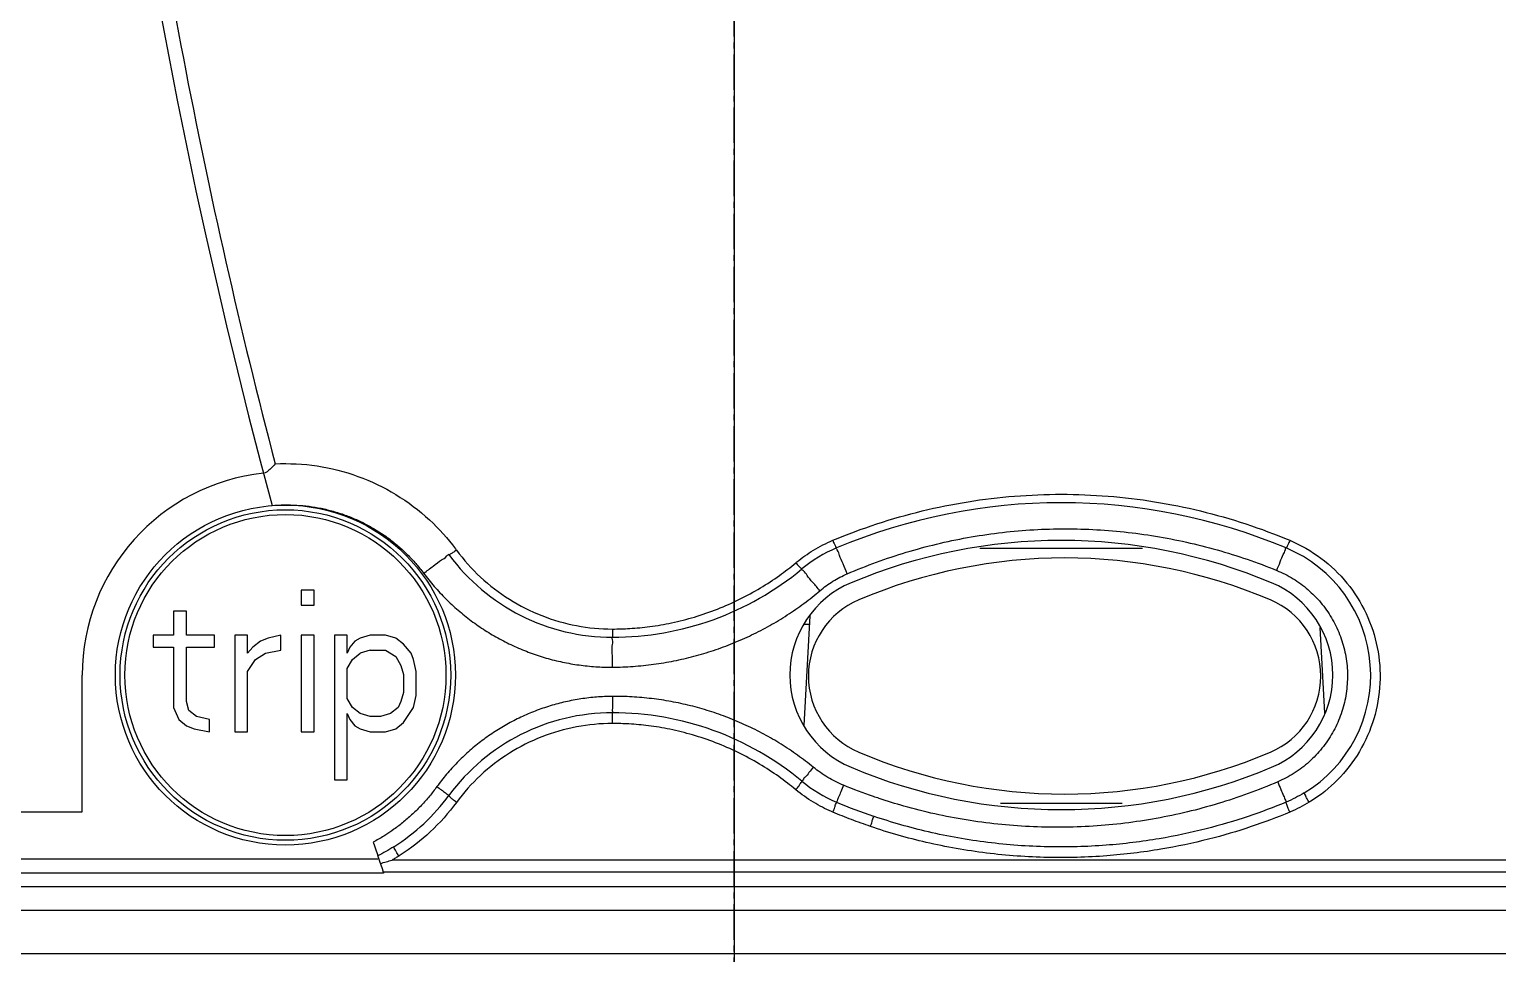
# Model space of a CAD drawing. Header units: millimetres. Extents: x 0 to 6325, y 0 to 4472.
# Drawn here: x 3797.66 to 3828.76, y 3307.3 to 3326.87 of the extents above; entities that cross this region are included whole.
import ezdxf

# ---------------------------------------------------------------- set-up
doc = ezdxf.new("R2010")
doc.units = ezdxf.units.MM
doc.linetypes.add('AXES2', pattern=[1.125, 0.75, -0.125, 0.125, -0.125])
doc.layers.add('AXE', color=80, linetype='AXES2')
doc.layers.add('THIET BI', color=2, linetype='Continuous')

# ---------------------------------------------------------------- blocks, each defined once
blk = doc.blocks.new('dfdfdfd')
for p, q in [((2712841.248, 167912.975), (2712837.804, 167912.975)), ((2712823.703, 167912.096), (2712823.433, 167912.096)), ((2712823.433, 167912.096), (2712823.433, 167911.777)), ((2712823.703, 167911.777), (2712823.703, 167912.096)), ((2712823.433, 167911.777), (2712823.703, 167911.777)), ((2712821, 167911.649), (2712820.73, 167911.649)), ((2712820.73, 167911.649), (2712820.73, 167911.139)), ((2712821, 167911.139), (2712821, 167911.649)), ((2712834.083, 167909.225), (2712834.205, 167911.551)), ((2712834.195, 167911.37), (2712834.084, 167911.37)), ((2712820.73, 167911.139), (2712820.297, 167911.139)), ((2712820.297, 167911.139), (2712820.297, 167910.883)), ((2712821.595, 167911.139), (2712821, 167911.139)), ((2712821.595, 167910.883), (2712821.595, 167911.139)), ((2712822.297, 167911.139), (2712822.027, 167911.139)), ((2712822.027, 167911.139), (2712822.027, 167909.096)), ((2712822.297, 167910.756), (2712822.297, 167911.139)), ((2712822.73, 167911.075), (2712822.568, 167911.011)), ((2712823, 167911.139), (2712822.73, 167911.075)), ((2712823, 167910.82), (2712823, 167911.139)), ((2712823.703, 167911.139), (2712823.433, 167911.139)), ((2712823.433, 167911.139), (2712823.433, 167909.096)), ((2712823.703, 167909.096), (2712823.703, 167911.139)), ((2712824.406, 167911.139), (2712824.135, 167911.139)), ((2712824.135, 167911.139), (2712824.135, 167908.075)), ((2712824.406, 167910.756), (2712824.406, 167911.139)), ((2712824.676, 167911.075), (2712824.568, 167911.011)), ((2712824.892, 167911.139), (2712824.676, 167911.075)), ((2712825.216, 167911.139), (2712824.892, 167911.139)), ((2712825.433, 167911.075), (2712825.216, 167911.139)), ((2712825.595, 167910.947), (2712825.433, 167911.075)), ((2712830.021, 167911.271), (2712830.021, 167911.096)), ((2712845.001, 167911.301), (2712845.096, 167909.492)), ((2712820.297, 167910.883), (2712820.73, 167910.883)), ((2712820.73, 167910.883), (2712820.73, 167909.607)), ((2712821, 167910.883), (2712821.595, 167910.883)), ((2712821, 167909.735), (2712821, 167910.883)), ((2712822.406, 167910.883), (2712822.297, 167910.756)), ((2712822.568, 167911.011), (2712822.406, 167910.883)), ((2712822.46, 167910.628), (2712822.676, 167910.756)), ((2712822.676, 167910.756), (2712823, 167910.82)), ((2712824.46, 167910.883), (2712824.406, 167910.756)), ((2712824.568, 167911.011), (2712824.46, 167910.883)), ((2712824.514, 167910.628), (2712824.676, 167910.756)), ((2712824.892, 167910.82), (2712824.676, 167910.756)), ((2712824.892, 167910.82), (2712825.216, 167910.82)), ((2712825.216, 167910.82), (2712825.433, 167910.692)), ((2712825.757, 167910.756), (2712825.595, 167910.947)), ((2712825.811, 167910.628), (2712825.757, 167910.756)), ((2712822.297, 167910.373), (2712822.46, 167910.628)), ((2712824.406, 167910.437), (2712824.514, 167910.628)), ((2712824.406, 167909.798), (2712824.406, 167910.437)), ((2712825.433, 167910.692), (2712825.541, 167910.501)), ((2712825.541, 167910.501), (2712825.595, 167910.309)), ((2712825.865, 167910.373), (2712825.811, 167910.628)), ((2712818.796, 167907.396), (2712818.796, 167910.296)), ((2712822.297, 167909.096), (2712822.297, 167910.373)), ((2712825.595, 167910.309), (2712825.595, 167909.926)), ((2712825.865, 167909.862), (2712825.865, 167910.373)), ((2712824.514, 167909.607), (2712824.406, 167909.798)), ((2712825.595, 167909.926), (2712825.541, 167909.735)), ((2712825.811, 167909.607), (2712825.865, 167909.862)), ((2712820.73, 167909.607), (2712820.838, 167909.352)), ((2712821.054, 167909.543), (2712821, 167909.735)), ((2712821.216, 167909.415), (2712821.054, 167909.543)), ((2712824.676, 167909.479), (2712824.514, 167909.607)), ((2712825.487, 167909.607), (2712825.324, 167909.479)), ((2712825.541, 167909.735), (2712825.487, 167909.607)), ((2712825.595, 167909.288), (2712825.811, 167909.607)), ((2712830.021, 167909.27), (2712830.021, 167909.496)), ((2712820.838, 167909.352), (2712821, 167909.224)), ((2712821, 167909.224), (2712821.162, 167909.16)), ((2712821.487, 167909.352), (2712821.216, 167909.415)), ((2712821.487, 167909.096), (2712821.487, 167909.352)), ((2712824.406, 167909.479), (2712824.46, 167909.352)), ((2712824.406, 167908.075), (2712824.406, 167909.479)), ((2712824.46, 167909.352), (2712824.568, 167909.224)), ((2712824.568, 167909.224), (2712824.676, 167909.16)), ((2712824.892, 167909.415), (2712824.676, 167909.479)), ((2712825.108, 167909.415), (2712824.892, 167909.415)), ((2712825.324, 167909.479), (2712825.108, 167909.415)), ((2712825.433, 167909.16), (2712825.595, 167909.288)), ((2712821.162, 167909.16), (2712821.487, 167909.096)), ((2712822.027, 167909.096), (2712822.297, 167909.096)), ((2712823.433, 167909.096), (2712823.703, 167909.096)), ((2712824.676, 167909.16), (2712824.892, 167909.096)), ((2712824.892, 167909.096), (2712825.216, 167909.096)), ((2712825.216, 167909.096), (2712825.433, 167909.16)), ((2712824.135, 167908.075), (2712824.406, 167908.075)), ((2712787.071, 167907.396), (2712818.796, 167907.396)), ((2712840.813, 167907.575), (2712838.239, 167907.575)), ((2712825.053, 167906.398), (2712787.072, 167906.398)), ((2712877.073, 167906.376), (2712825.356, 167906.376)), ((2712825.177, 167906.098), (2712787.118, 167906.098)), ((2712877.073, 167906.12), (2712825.17, 167906.12)), ((2712825.17, 167906.12), (2712825.177, 167906.098)), ((2712787.249, 167905.817), (2712877.376, 167905.817)), ((2712788.168, 167905.318), (2712877.375, 167905.318)), ((2712745.346, 167904.396), (2712884.946, 167904.396))]:
    blk.add_line(p, q)
for centre, radius in [((2712823.096, 167910.296), 3.6), ((2712823.096, 167910.296), 3.5), ((2712823.097, 167910.296), 3.4)]:
    blk.add_circle(centre, radius)
for centre, radius, start, end in [((2712949.296, 167947.996), 131, 167.74789, 195.0927), ((2712823.096, 167910.296), 4.3, 96.1943, 180), ((2712839.526, 167901.646), 12.3, 67.2271, 112.7729), ((2712835.895, 167910.296), 2.919, 112.7729, 129.6671), ((2712839.526, 167901.646), 11.5, 67.2271, 112.7729), ((2712843.158, 167910.296), 2.919, 301.2321, 67.2271), ((2712830.021, 167915.396), 4.3, 216.3718, 270), ((2712839.596, 167901.625), 11.15, 66.9971, 113.0029), ((2712830.021, 167917.38), 6.284, 270, 309.6671), ((2712835.895, 167910.296), 2.119, 112.7729, 247.2271), ((2712843.158, 167910.296), 2.119, 292.7729, 67.2271), ((2712835.924, 167910.275), 1.753, 113.0029, 246.9971), ((2712843.268, 167910.275), 1.753, 293.0029, 66.9971), ((2712830.021, 167905.196), 4.3, 90, 143.6282), ((2712830.021, 167903.213), 6.284, 50.3329, 90), ((2712839.596, 167918.925), 11.15, 246.9971, 293.0029), ((2712839.526, 167918.946), 11.5, 247.2271, 292.7729), ((2712835.895, 167910.296), 2.919, 230.3329, 247.2271), ((2712823.096, 167910.296), 4.3, 302.27, 323.6282), ((2712839.526, 167918.946), 12.3, 247.2271, 251.1412), ((2712949.296, 167947.996), 131, 198.34937, 198.64294)]:
    blk.add_arc(centre, radius, start, end)
for points, knots in [([(2712821.522, 167975.54), (2712820.907, 167972.677), (2712819.869, 167966.919), (2712818.896, 167958.208), (2712818.507, 167949.469), (2712818.701, 167940.725), (2712819.479, 167932.003), (2712820.841, 167923.329), (2712822.137, 167917.609), (2712822.882, 167914.769)], [0, 0, 0, 0, 8.784619, 17.538219, 26.275587, 35.009909, 43.755075, 52.525371, 61.333757, 61.333757, 61.333757, 61.333757]), ([(2712822.882, 167914.769), (2712823.177, 167914.783), (2712823.774, 167914.753), (2712824.641, 167914.532), (2712825.451, 167914.143), (2712826.149, 167913.617), (2712826.534, 167913.19), (2712826.698, 167912.971)], [0, 0, 0, 0, 0.88722, 1.778182, 2.66895, 3.562949, 4.38389, 4.38389, 4.38389, 4.38389]), ([(2712822.882, 167914.769), (2712822.85, 167914.736), (2712822.794, 167914.677), (2712822.721, 167914.61), (2712822.675, 167914.576), (2712822.655, 167914.574)], [0, 0, 0, 0, 0.1385935, 0.241239, 0.3015155, 0.3015155, 0.3015155, 0.3015155]), ([(2712822.806, 167913.886), (2712822.896, 167913.894), (2712823.073, 167913.903), (2712823.337, 167913.897), (2712823.597, 167913.873), (2712823.855, 167913.83), (2712824.11, 167913.768), (2712824.359, 167913.688), (2712824.602, 167913.59), (2712824.838, 167913.474), (2712825.065, 167913.342), (2712825.282, 167913.194), (2712825.487, 167913.03), (2712825.68, 167912.851), (2712825.86, 167912.659), (2712825.97, 167912.522), (2712826.023, 167912.452)], [0, 0, 0, 0, 0.269793, 0.530879, 0.792147, 1.053598, 1.315232, 1.577048, 1.839046, 2.101224, 2.36358, 2.626111, 2.888815, 3.151687, 3.414724, 3.67792, 3.67792, 3.67792, 3.67792]), ([(2712834.688, 167913.149), (2712835.299, 167913.405), (2712836.564, 167913.822), (2712838.532, 167914.137), (2712840.522, 167914.137), (2712842.49, 167913.822), (2712843.753, 167913.405), (2712844.365, 167913.149)], [0, 0, 0, 0, 1.990472, 3.973668, 5.954454, 7.93729, 9.926485, 9.926485, 9.926485, 9.926485]), ([(2712834.995, 167912.441), (2712835.198, 167912.528), (2712835.61, 167912.692), (2712836.242, 167912.902), (2712836.885, 167913.076), (2712837.537, 167913.213), (2712838.196, 167913.313), (2712838.86, 167913.375), (2712839.526, 167913.399), (2712840.193, 167913.385), (2712840.859, 167913.333), (2712841.521, 167913.244), (2712842.177, 167913.117), (2712842.825, 167912.953), (2712843.464, 167912.753), (2712843.881, 167912.596), (2712844.087, 167912.511)], [0, 0, 0, 0, 0.664839, 1.330024, 1.995534, 2.661364, 3.3275, 3.993935, 4.660663, 5.327681, 5.994988, 6.662585, 7.330478, 7.998669, 8.667178, 9.336012, 9.336012, 9.336012, 9.336012]), ([(2712826.72, 167912.941), (2712826.694, 167912.923), (2712826.647, 167912.888), (2712826.602, 167912.867), (2712826.564, 167912.839), (2712826.559, 167912.846)], [0, 0, 0, 0, 0.0940344, 0.1619074, 0.1880515, 0.1880515, 0.1880515, 0.1880515]), ([(2712826.72, 167912.941), (2712826.871, 167912.736), (2712827.214, 167912.351), (2712827.826, 167911.88), (2712828.516, 167911.532), (2712829.256, 167911.319), (2712829.767, 167911.271), (2712830.021, 167911.271)], [0, 0, 0, 0, 0.766129, 1.53478, 2.304087, 3.070477, 3.832737, 3.832737, 3.832737, 3.832737]), ([(2712833.926, 167912.691), (2712834.038, 167912.782), (2712834.281, 167912.954), (2712834.547, 167913.089), (2712834.688, 167913.149)], [0, 0, 0, 0, 0.4312512, 0.8906754, 0.8906754, 0.8906754, 0.8906754]), ([(2712834.688, 167913.149), (2712834.7, 167913.121), (2712834.719, 167913.067), (2712834.748, 167913.031), (2712834.758, 167912.984), (2712834.765, 167912.987)], [0, 0, 0, 0, 0.0906839, 0.1552832, 0.1789866, 0.1789866, 0.1789866, 0.1789866]), ([(2712834.995, 167912.441), (2712834.965, 167912.51), (2712834.915, 167912.636), (2712834.824, 167912.813), (2712834.816, 167912.908), (2712834.751, 167912.982), (2712834.765, 167912.987)], [0, 0, 0, 0, 0.2269262, 0.4193045, 0.5478502, 0.5930232, 0.5930232, 0.5930232, 0.5930232]), ([(2712844.087, 167912.511), (2712844.112, 167912.572), (2712844.16, 167912.68), (2712844.215, 167912.845), (2712844.269, 167912.907), (2712844.275, 167912.993), (2712844.287, 167912.987)], [0, 0, 0, 0, 0.1977162, 0.3653315, 0.4773304, 0.5166841, 0.5166841, 0.5166841, 0.5166841]), ([(2712844.365, 167913.149), (2712844.353, 167913.121), (2712844.333, 167913.067), (2712844.305, 167913.031), (2712844.295, 167912.984), (2712844.287, 167912.987)], [0, 0, 0, 0, 0.090702, 0.1553189, 0.1790309, 0.1790309, 0.1790309, 0.1790309]), ([(2712844.365, 167913.149), (2712844.598, 167913.05), (2712845.044, 167912.795), (2712845.598, 167912.263), (2712846.007, 167911.613), (2712846.247, 167910.885), (2712846.304, 167910.119), (2712846.174, 167909.363), (2712845.865, 167908.66), (2712845.404, 167908.063), (2712845.014, 167907.751), (2712844.81, 167907.623)], [0, 0, 0, 0, 0.760758, 1.522382, 2.282408, 3.04176, 3.801312, 4.561163, 5.321386, 6.082522, 6.803665, 6.803665, 6.803665, 6.803665]), ([(2712826.023, 167912.452), (2712826.091, 167912.503), (2712826.215, 167912.59), (2712826.384, 167912.736), (2712826.486, 167912.769), (2712826.548, 167912.86), (2712826.559, 167912.846)], [0, 0, 0, 0, 0.2544756, 0.4702093, 0.61436, 0.665006, 0.665006, 0.665006, 0.665006]), ([(2712830.021, 167911.271), (2712830.144, 167911.271), (2712830.408, 167911.279), (2712830.828, 167911.32), (2712831.286, 167911.398), (2712831.764, 167911.519), (2712832.247, 167911.686), (2712832.715, 167911.893), (2712833.153, 167912.133), (2712833.549, 167912.393), (2712833.792, 167912.58), (2712833.904, 167912.673)], [0, 0, 0, 0, 0.368519, 0.793953, 1.262613, 1.760786, 2.274687, 2.790501, 3.294466, 3.772945, 4.211294, 4.211294, 4.211294, 4.211294]), ([(2712833.904, 167912.673), (2712833.924, 167912.65), (2712833.96, 167912.604), (2712833.998, 167912.576), (2712834.025, 167912.538), (2712834.032, 167912.543)], [0, 0, 0, 0, 0.0921415, 0.1581802, 0.183074, 0.183074, 0.183074, 0.183074]), ([(2712826.023, 167912.452), (2712826.095, 167912.356), (2712826.245, 167912.171), (2712826.489, 167911.909), (2712826.751, 167911.665), (2712827.03, 167911.441), (2712827.323, 167911.238), (2712827.631, 167911.057), (2712827.95, 167910.898), (2712828.28, 167910.763), (2712828.618, 167910.652), (2712828.963, 167910.566), (2712829.313, 167910.505), (2712829.666, 167910.469), (2712829.903, 167910.462), (2712830.021, 167910.463)], [0, 0, 0, 0, 0.357884, 0.71578, 1.073243, 1.430421, 1.787273, 2.143818, 2.500055, 2.855988, 3.211617, 3.566944, 3.921968, 4.276687, 4.63106, 4.63106, 4.63106, 4.63106]), ([(2712834.415, 167912.081), (2712834.365, 167912.14), (2712834.28, 167912.247), (2712834.14, 167912.392), (2712834.105, 167912.481), (2712834.02, 167912.533), (2712834.032, 167912.543)], [0, 0, 0, 0, 0.2294977, 0.4240561, 0.5540582, 0.5997411, 0.5997411, 0.5997411, 0.5997411]), ([(2712834.415, 167912.081), (2712834.458, 167912.118), (2712834.548, 167912.189), (2712834.69, 167912.284), (2712834.839, 167912.369), (2712834.942, 167912.418), (2712834.995, 167912.441)], [0, 0, 0, 0, 0.170985, 0.3420765, 0.5132974, 0.6846449, 0.6846449, 0.6846449, 0.6846449]), ([(2712844.087, 167912.511), (2712844.147, 167912.487), (2712844.265, 167912.433), (2712844.435, 167912.337), (2712844.597, 167912.229), (2712844.75, 167912.108), (2712844.892, 167911.974), (2712845.024, 167911.83), (2712845.143, 167911.675), (2712845.25, 167911.511), (2712845.342, 167911.338), (2712845.421, 167911.159), (2712845.485, 167910.974), (2712845.534, 167910.784), (2712845.568, 167910.59), (2712845.586, 167910.395), (2712845.587, 167910.198), (2712845.573, 167910.002), (2712845.543, 167909.807), (2712845.498, 167909.615), (2712845.437, 167909.427), (2712845.361, 167909.245), (2712845.27, 167909.07), (2712845.166, 167908.902), (2712845.048, 167908.743), (2712844.918, 167908.594), (2712844.775, 167908.456), (2712844.622, 167908.33), (2712844.46, 167908.216), (2712844.288, 167908.116), (2712844.169, 167908.059), (2712844.108, 167908.033)], [0, 0, 0, 0, 0.194413, 0.388948, 0.583628, 0.778452, 0.97342, 1.168534, 1.363795, 1.559204, 1.754761, 1.950466, 2.146321, 2.342326, 2.538481, 2.734787, 2.931243, 3.12785, 3.324608, 3.521516, 3.718574, 3.915782, 4.113139, 4.310645, 4.5083, 4.706102, 4.90405, 5.102145, 5.300383, 5.498768, 5.697296, 5.697296, 5.697296, 5.697296]), ([(2712830.021, 167910.463), (2712830.167, 167910.464), (2712830.458, 167910.475), (2712830.894, 167910.519), (2712831.324, 167910.591), (2712831.749, 167910.689), (2712832.166, 167910.814), (2712832.574, 167910.965), (2712832.971, 167911.14), (2712833.355, 167911.34), (2712833.725, 167911.564), (2712834.08, 167911.81), (2712834.305, 167911.989), (2712834.415, 167912.081)], [0, 0, 0, 0, 0.43786, 0.875016, 1.311453, 1.747179, 2.182189, 2.616494, 3.050081, 3.482966, 3.915106, 4.346561, 4.777164, 4.777164, 4.777164, 4.777164]), ([(2712830.021, 167910.463), (2712830.02, 167910.544), (2712830.024, 167910.688), (2712830.007, 167910.9), (2712830.04, 167910.996), (2712830.005, 167911.096), (2712830.021, 167911.096)], [0, 0, 0, 0, 0.2424574, 0.4480027, 0.5853451, 0.6335928, 0.6335928, 0.6335928, 0.6335928]), ([(2712830.021, 167909.843), (2712829.909, 167909.842), (2712829.687, 167909.833), (2712829.354, 167909.794), (2712829.026, 167909.732), (2712828.703, 167909.647), (2712828.387, 167909.538), (2712828.08, 167909.407), (2712827.783, 167909.254), (2712827.498, 167909.081), (2712827.227, 167908.887), (2712826.97, 167908.675), (2712826.729, 167908.445), (2712826.506, 167908.198), (2712826.369, 167908.023), (2712826.304, 167907.933)], [0, 0, 0, 0, 0.334124, 0.668413, 1.002442, 1.336342, 1.670071, 2.003642, 2.337052, 2.6703, 3.003386, 3.336311, 3.669072, 4.001668, 4.334059, 4.334059, 4.334059, 4.334059]), ([(2712830.021, 167909.843), (2712830.021, 167909.799), (2712830.019, 167909.72), (2712830.028, 167909.604), (2712830.011, 167909.551), (2712830.03, 167909.496), (2712830.021, 167909.496)], [0, 0, 0, 0, 0.1327773, 0.2453404, 0.3205534, 0.3469758, 0.3469758, 0.3469758, 0.3469758]), ([(2712834.275, 167908.343), (2712834.166, 167908.431), (2712833.943, 167908.602), (2712833.594, 167908.835), (2712833.231, 167909.047), (2712832.856, 167909.234), (2712832.47, 167909.398), (2712832.075, 167909.537), (2712831.673, 167909.651), (2712831.265, 167909.739), (2712830.852, 167909.801), (2712830.437, 167909.838), (2712830.159, 167909.844), (2712830.021, 167909.843)], [0, 0, 0, 0, 0.420671, 0.840867, 1.260576, 1.679809, 2.098563, 2.516852, 2.934669, 3.352033, 3.768913, 4.185369, 4.601256, 4.601256, 4.601256, 4.601256]), ([(2712830.021, 167909.27), (2712829.767, 167909.27), (2712829.256, 167909.222), (2712828.516, 167909.009), (2712827.826, 167908.661), (2712827.214, 167908.19), (2712826.871, 167907.805), (2712826.72, 167907.6)], [0, 0, 0, 0, 0.762118, 1.5284, 2.297638, 3.066253, 3.832737, 3.832737, 3.832737, 3.832737]), ([(2712833.904, 167907.868), (2712833.788, 167907.964), (2712833.538, 167908.156), (2712833.131, 167908.422), (2712832.684, 167908.663), (2712832.21, 167908.87), (2712831.726, 167909.033), (2712831.25, 167909.151), (2712830.799, 167909.225), (2712830.392, 167909.262), (2712830.138, 167909.27), (2712830.021, 167909.27)], [0, 0, 0, 0, 0.453539, 0.943652, 1.455994, 1.976618, 2.491459, 2.98643, 3.447511, 3.86058, 4.211285, 4.211285, 4.211285, 4.211285]), ([(2712834.275, 167908.343), (2712834.244, 167908.305), (2712834.187, 167908.24), (2712834.113, 167908.135), (2712834.062, 167908.103), (2712834.039, 167908.043), (2712834.032, 167908.05)], [0, 0, 0, 0, 0.1457385, 0.2692894, 0.3518448, 0.380852, 0.380852, 0.380852, 0.380852]), ([(2712834.915, 167907.962), (2712834.858, 167907.986), (2712834.744, 167908.037), (2712834.58, 167908.127), (2712834.423, 167908.228), (2712834.323, 167908.303), (2712834.275, 167908.343)], [0, 0, 0, 0, 0.186624, 0.3733531, 0.5602106, 0.747193, 0.747193, 0.747193, 0.747193]), ([(2712826.304, 167907.933), (2712826.254, 167907.864), (2712826.149, 167907.728), (2712825.978, 167907.535), (2712825.795, 167907.353), (2712825.601, 167907.184), (2712825.41, 167907.037), (2712825.282, 167906.95), (2712825.223, 167906.913)], [0, 0, 0, 0, 0.257375, 0.514853, 0.772459, 1.0302, 1.288081, 1.495278, 1.495278, 1.495278, 1.495278]), ([(2712826.304, 167907.933), (2712826.337, 167907.91), (2712826.394, 167907.866), (2712826.484, 167907.81), (2712826.513, 167907.768), (2712826.563, 167907.753), (2712826.559, 167907.746)], [0, 0, 0, 0, 0.1207597, 0.2231346, 0.2915402, 0.315572, 0.315572, 0.315572, 0.315572]), ([(2712833.904, 167907.868), (2712833.928, 167907.896), (2712833.974, 167907.948), (2712834, 167908), (2712834.04, 167908.043), (2712834.032, 167908.05)], [0, 0, 0, 0, 0.1087828, 0.1911843, 0.2230951, 0.2230951, 0.2230951, 0.2230951]), ([(2712834.915, 167907.962), (2712834.896, 167907.917), (2712834.86, 167907.836), (2712834.819, 167907.712), (2712834.779, 167907.666), (2712834.774, 167907.601), (2712834.765, 167907.605)], [0, 0, 0, 0, 0.1483102, 0.2740414, 0.3580537, 0.3875741, 0.3875741, 0.3875741, 0.3875741]), ([(2712835.668, 167907.683), (2712835.628, 167907.696), (2712835.374, 167907.782), (2712835.124, 167907.877), (2712834.915, 167907.962)], [0, 0, 0, 0, 0.1274838, 0.803658, 0.803658, 0.803658, 0.803658]), ([(2712844.108, 167908.033), (2712843.902, 167907.944), (2712843.485, 167907.779), (2712842.847, 167907.567), (2712842.197, 167907.391), (2712841.538, 167907.253), (2712840.871, 167907.152), (2712840.2, 167907.089), (2712839.526, 167907.065), (2712838.852, 167907.079), (2712838.179, 167907.131), (2712837.509, 167907.221), (2712836.846, 167907.349), (2712836.232, 167907.504), (2712835.842, 167907.625), (2712835.668, 167907.683)], [0, 0, 0, 0, 0.672162, 1.344649, 2.017453, 2.690575, 3.364007, 4.037748, 4.711794, 5.386143, 6.060794, 6.735745, 7.410999, 8.086552, 8.634974, 8.634974, 8.634974, 8.634974]), ([(2712844.108, 167908.033), (2712844.131, 167907.98), (2712844.172, 167907.881), (2712844.229, 167907.752), (2712844.263, 167907.662), (2712844.285, 167907.619), (2712844.287, 167907.605)], [0, 0, 0, 0, 0.1732252, 0.3213881, 0.4230539, 0.4635342, 0.4635342, 0.4635342, 0.4635342]), ([(2712826.72, 167907.6), (2712826.691, 167907.621), (2712826.636, 167907.66), (2712826.596, 167907.703), (2712826.552, 167907.738), (2712826.558, 167907.746)], [0, 0, 0, 0, 0.106895, 0.1874537, 0.2193721, 0.2193721, 0.2193721, 0.2193721]), ([(2712834.662, 167907.403), (2712834.53, 167907.46), (2712834.265, 167907.597), (2712834.022, 167907.77), (2712833.904, 167907.868)], [0, 0, 0, 0, 0.431359, 0.8915136, 0.8915136, 0.8915136, 0.8915136]), ([(2712844.775, 167907.602), (2712844.755, 167907.633), (2712844.716, 167907.692), (2712844.699, 167907.747), (2712844.662, 167907.795), (2712844.671, 167907.801)], [0, 0, 0, 0, 0.1098019, 0.1932188, 0.2251277, 0.2251277, 0.2251277, 0.2251277]), ([(2712826.72, 167907.6), (2712826.554, 167907.375), (2712826.188, 167906.964), (2712825.754, 167906.626), (2712825.529, 167906.482)], [0, 0, 0, 0, 0.837511, 1.639596, 1.639596, 1.639596, 1.639596]), ([(2712834.688, 167907.392), (2712834.702, 167907.426), (2712834.733, 167907.491), (2712834.741, 167907.549), (2712834.775, 167907.601), (2712834.765, 167907.605)], [0, 0, 0, 0, 0.1105907, 0.1947966, 0.2266509, 0.2266509, 0.2266509, 0.2266509]), ([(2712835.486, 167907.089), (2712835.351, 167907.135), (2712835.084, 167907.232), (2712834.819, 167907.337), (2712834.688, 167907.392)], [0, 0, 0, 0, 0.425912, 0.8539606, 0.8539606, 0.8539606, 0.8539606]), ([(2712844.365, 167907.393), (2712844.096, 167907.281), (2712843.53, 167907.068), (2712842.619, 167906.8), (2712841.597, 167906.585), (2712840.458, 167906.446), (2712839.222, 167906.412), (2712837.941, 167906.504), (2712836.684, 167906.726), (2712835.873, 167906.956), (2712835.486, 167907.089)], [0, 0, 0, 0, 0.872886, 1.812489, 2.847324, 4.00072, 5.250781, 6.5513, 7.846582, 9.074535, 9.074535, 9.074535, 9.074535]), ([(2712844.287, 167907.605), (2712844.023, 167907.495), (2712843.466, 167907.285), (2712842.57, 167907.021), (2712841.565, 167906.808), (2712840.444, 167906.671), (2712839.227, 167906.637), (2712837.966, 167906.729), (2712836.729, 167906.949), (2712835.932, 167907.176), (2712835.55, 167907.307)], [0, 0, 0, 0, 0.859123, 1.783593, 2.801858, 3.936971, 5.167438, 6.447602, 7.722322, 8.930562, 8.930562, 8.930562, 8.930562]), ([(2712844.365, 167907.393), (2712844.351, 167907.426), (2712844.322, 167907.487), (2712844.308, 167907.554), (2712844.281, 167907.596), (2712844.287, 167907.605)], [0, 0, 0, 0, 0.1081845, 0.1918877, 0.2264111, 0.2264111, 0.2264111, 0.2264111]), ([(2712835.486, 167907.089), (2712835.498, 167907.124), (2712835.525, 167907.19), (2712835.528, 167907.249), (2712835.56, 167907.303), (2712835.55, 167907.307)], [0, 0, 0, 0, 0.1109726, 0.1955689, 0.2274374, 0.2274374, 0.2274374, 0.2274374]), ([(2712825.499, 167906.462), (2712825.475, 167906.447), (2712825.428, 167906.418), (2712825.38, 167906.39), (2712825.356, 167906.376)], [0, 0, 0, 0, 0.0843457, 0.1673484, 0.1673484, 0.1673484, 0.1673484]), ([(2712825.499, 167906.462), (2712825.479, 167906.493), (2712825.439, 167906.552), (2712825.42, 167906.607), (2712825.383, 167906.655), (2712825.392, 167906.66)], [0, 0, 0, 0, 0.1100057, 0.1936676, 0.2257991, 0.2257991, 0.2257991, 0.2257991])]:
    blk.add_open_spline(points, degree=3, knots=knots)
for points in [[(2712826.698, 167912.971), (2712826.705, 167912.961), (2712826.712, 167912.951), (2712826.72, 167912.941)], [(2712833.904, 167912.673), (2712833.911, 167912.679), (2712833.919, 167912.685), (2712833.926, 167912.691)], [(2712844.483, 167907.696), (2712844.419, 167907.663), (2712844.353, 167907.633), (2712844.287, 167907.606)], [(2712844.671, 167907.801), (2712844.609, 167907.763), (2712844.547, 167907.728), (2712844.483, 167907.696)], [(2712844.81, 167907.623), (2712844.798, 167907.616), (2712844.786, 167907.609), (2712844.775, 167907.602)], [(2712834.688, 167907.392), (2712834.679, 167907.396), (2712834.671, 167907.4), (2712834.662, 167907.403)], [(2712844.382, 167907.4), (2712844.376, 167907.398), (2712844.371, 167907.396), (2712844.365, 167907.393)], [(2712844.575, 167907.49), (2712844.511, 167907.458), (2712844.447, 167907.428), (2712844.382, 167907.4)], [(2712844.775, 167907.602), (2712844.709, 167907.562), (2712844.643, 167907.525), (2712844.575, 167907.49)], [(2712825.18, 167906.885), (2712825.107, 167906.84), (2712825.033, 167906.797), (2712824.957, 167906.756)], [(2712825.223, 167906.913), (2712825.209, 167906.903), (2712825.195, 167906.894), (2712825.18, 167906.885)], [(2712825.221, 167906.558), (2712825.166, 167906.527), (2712825.11, 167906.497), (2712825.053, 167906.468)], [(2712825.392, 167906.66), (2712825.336, 167906.625), (2712825.279, 167906.591), (2712825.221, 167906.558)], [(2712825.233, 167906.34), (2712825.274, 167906.352), (2712825.315, 167906.364), (2712825.356, 167906.376)], [(2712825.529, 167906.482), (2712825.519, 167906.475), (2712825.509, 167906.469), (2712825.499, 167906.462)], [(2712825.107, 167906.307), (2712825.149, 167906.318), (2712825.191, 167906.329), (2712825.233, 167906.34)]]:
    blk.add_open_spline(points, degree=3)
at = {"layer": 'AXE'}
blk.add_line((2712832.596, 167830.441), (2712832.596, 168038.801), dxfattribs=at)
blk = doc.blocks.new('dfđf')
at = {"layer": 'THIET BI', "color": 4, "linetype": 'Continuous', "ltscale": 0.5}
blk.add_line((2511979.517, 175637.172), (2511979.517, 175482.327), dxfattribs=at)

msp = doc.modelspace()

# ---------------------------------------------------------------- block references
at = {"color": 7, "linetype": 'Continuous'}
msp.add_blockref('dfđf', (-2508166.93, -172248.984), dxfattribs=at)
at = {"layer": 'THIET BI', "color": 7, "linetype": 'Continuous'}
msp.add_blockref('dfdfdfd', (-2709020.01, -164597.098), dxfattribs=at)

doc.saveas('drawing.dxf')
